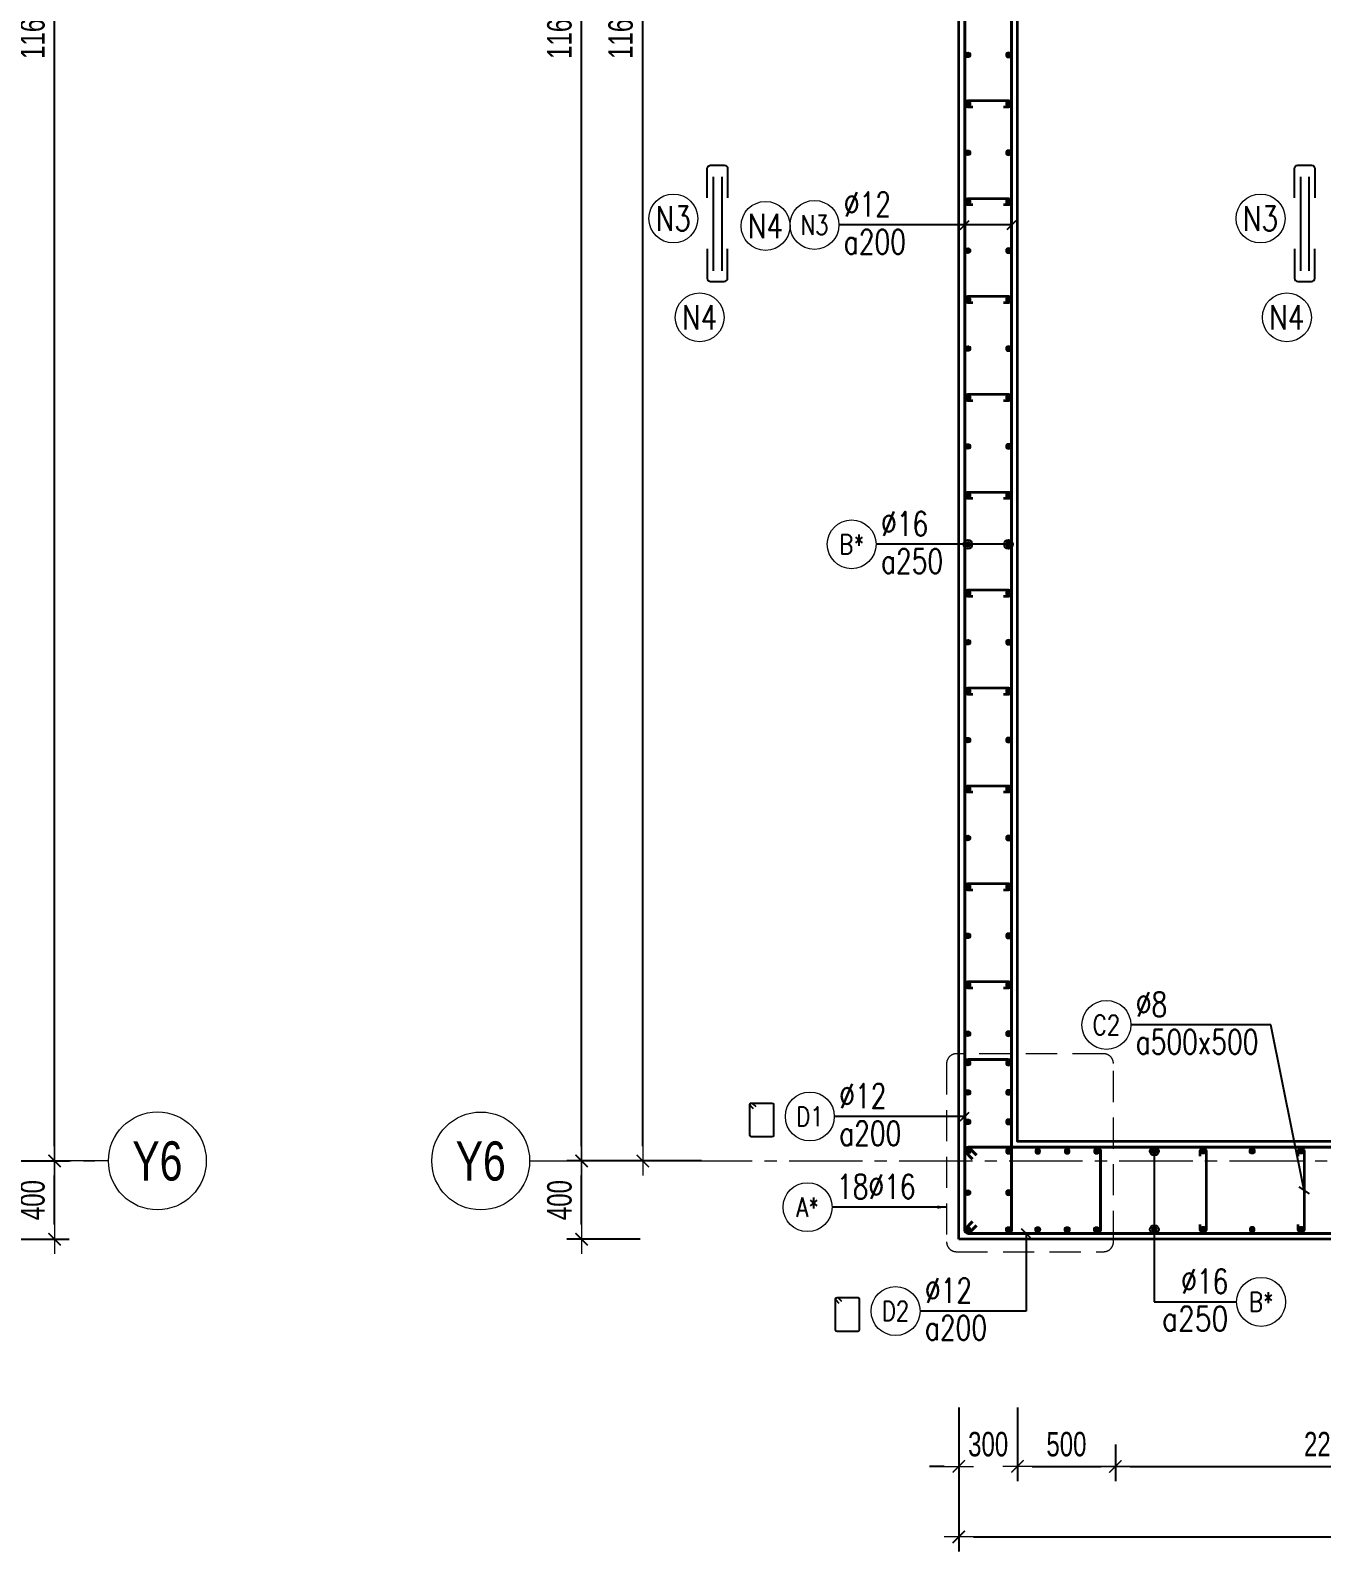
# Model space of a CAD drawing. Header units: millimetres. Extents: x 931337 to 1117500, y 19732 to 157199.
# Drawn here: x 1053417 to 1060013, y 135637 to 143408 of the extents above; entities that cross this region are included whole.
import ezdxf
from ezdxf.enums import TextEntityAlignment as Align

# ---------------------------------------------------------------- set-up
doc = ezdxf.new("R2010")
doc.units = ezdxf.units.MM
doc.header["$MEASUREMENT"] = 0
for name, pattern in [('HIDDEN', [9.525, 6.35, -3.175]), ('HIDDEN2', [4.7625, 3.175, -1.5875]), ('OF_Grid_1$0$CENTER2', [1.125, 0.75, -0.125, 0.125, -0.125])]:
    doc.linetypes.add(name, pattern=pattern)
doc.layers.get('0').update_dxf_attribs({"lineweight": 20})
doc.layers.get('Defpoints').update_dxf_attribs({"color": 151, "lineweight": 9})
doc.layers.add('Hidden', color=9, linetype='HIDDEN')
doc.layers.add('Ligature', color=1, linetype='Continuous')
for name, color, linetype, lineweight in [('KC-LEADER', 153, 'Continuous', 18), ('KC-THEP', 6, 'Continuous', 40), ('NDC_S_DIM', 1, 'Continuous', 15), ('NDC_S_HIDDEN', 8, 'HIDDEN2', 13), ('NDC_S_LEADER', 1, 'Continuous', 15), ('NDC_S_REBAR', 4, 'Continuous', 35), ('NDC_S_STIRRUP', 4, 'Continuous', 40), ('NDC_S_VN TEXT', 7, 'Continuous', 20), ('NDC_S_WALL', 6, 'Continuous', 35), ('OF_Grid_1$0$NDC_S_AXIS', 5, 'OF_Grid_1$0$CENTER2', 13), ('OF_Grid_1$0$NDC_S_SYMBOL', 1, 'Continuous', 15), ('OF_Grid_1$0$NDC_S_TEXT SYMBOL', 7, 'Continuous', 20)]:
    doc.layers.add(name, color=color, linetype=linetype, lineweight=lineweight)
doc.styles.add('NDC_ARIAL', font='arial.ttf', dxfattribs={"width": 0.85})
doc.styles.add('NDC_DIM', font='', dxfattribs={"width": 0.75})
doc.styles.add('NDC_EN TXT', font='romans.shx', dxfattribs={"width": 0.8})
doc.styles.add('OF_Grid_1$0$NDC_ANNO', font='', dxfattribs={"width": 0.8})
doc.styles.get('NDC_DIM').set_extended_font_data('Dotum')
doc.styles.get('OF_Grid_1$0$NDC_ANNO').set_extended_font_data('Dotum')
doc.dimstyles.new('NDC_1-50', dxfattribs={"dimscale": 50, "dimtxt": 2.5, "dimasz": 1, "dimexe": 1.5, "dimexo": 0, "dimgap": 0.8, "dimtad": 1, "dimdec": 0, "dimdsep": 46, "dimtxsty": 'NDC_ARIAL', "dimblk": 'DIMMARK', "dimcen": 49999.938995, "dimdle": 1.5, "dimclrd": 1, "dimclre": 1, "dimclrt": 3, "dimadec": 0, "dimazin": 0, "dimtfac": 1, "dimtdec": 0, "dimtix": 1, "dimtmove": 2, "dimatfit": 3, "dimfxl": 1, "dimarcsym": 0})
doc.dimstyles.new('NDC_dim_30', dxfattribs={"dimscale": 30, "dimtxt": 2.5, "dimasz": 1.5, "dimexe": 1.5, "dimexo": 2.5, "dimgap": 1, "dimtad": 1, "dimdec": 0, "dimzin": 0, "dimdsep": 46, "dimtxsty": 'NDC_DIM', "dimblk": 'DIMMARK', "dimcen": 0.09, "dimdle": 1.2, "dimclrd": 1, "dimclre": 1, "dimclrt": 3, "dimadec": 0, "dimazin": 0, "dimtfac": 1, "dimtdec": 0, "dimtix": 1, "dimtofl": 0, "dimtmove": 0, "dimatfit": 3, "dimfxl": 6, "dimfxlon": 1, "dimtolj": 1, "dimtzin": 0, "dimarcsym": 0})
doc.dimstyles.new('NDC_dim_50', dxfattribs={"dimscale": 50, "dimtxt": 2.5, "dimasz": 1.5, "dimexe": 1.5, "dimexo": 2.5, "dimgap": 1, "dimtad": 1, "dimdec": 0, "dimzin": 0, "dimdsep": 46, "dimtxsty": 'NDC_DIM', "dimblk": 'DIMMARK', "dimcen": 0.09, "dimdle": 1.2, "dimclrd": 1, "dimclre": 1, "dimclrt": 3, "dimadec": 0, "dimazin": 0, "dimtfac": 1, "dimtdec": 0, "dimtix": 1, "dimtofl": 0, "dimtmove": 0, "dimatfit": 3, "dimfxl": 6, "dimfxlon": 1, "dimtolj": 1, "dimtzin": 0, "dimarcsym": 0})

# ---------------------------------------------------------------- blocks, each defined once
blk = doc.blocks.new('THEP')
at = {"layer": 'KC-LEADER', "color": 6}
blk.add_circle((0, 0), 14, dxfattribs=at)
at = {"layer": 'KC-THEP'}
for p, q in [((-14, 0), (14, 0)), ((9.9, 9.9), (-9.9, -9.9)), ((-9.9, 9.9), (9.9, -9.9)), ((0, 14), (0, -14))]:
    blk.add_line(p, q, dxfattribs=at)
blk = doc.blocks.new('*U89')
at = {"layer": 'KC-THEP', "rotation": 99.6685644363809}
blk.add_blockref('THEP', (-50, 223.5), dxfattribs=at)
at = {"layer": 'KC-THEP', "xscale": -1, "rotation": 80.33143556361907}
blk.add_blockref('THEP', (-50, 16.5), dxfattribs=at)
blk = doc.blocks.new('*U90')
at = {"layer": 'NDC_S_HIDDEN', "color": 0, "linetype": 'ByBlock', "lineweight": -2, "transparency": 16777216, "rotation": 90}
for p in [(-151449.4, 67919.4), (-151449.4, 67669.4), (-151449.4, 67419.4), (-151449.4, 67169.4), (-151449.4, 66919.4), (-151449.4, 66669.4), (-151449.4, 66419.4), (-151449.4, 66169.4), (-151449.4, 65919.4), (-151449.4, 65669.4), (-151449.4, 65419.4), (-151449.4, 65169.4), (-151449.4, 64919.4), (-151449.4, 64669.4), (-151449.4, 64419.4), (-151449.4, 64169.4), (-151449.4, 63919.4), (-151449.4, 63669.4), (-151449.4, 63419.4), (-151449.4, 63169.4), (-151449.4, 62919.4)]:
    blk.add_blockref('*U89', p, dxfattribs=at)
blk = doc.blocks.new('DIMMARK')
at = {"layer": 'NDC_S_DIM', "color": 1}
blk.add_line((-1.5, 0), (1, 0), dxfattribs=at)
at = {"layer": 'NDC_S_DIM', "color": 2, "const_width": 0.1}
blk.add_lwpolyline([(-0.42, -0.42), (0.42, 0.42)], dxfattribs=at)
blk = doc.blocks.new('*U13')
blk.add_circle((-2.5, 0), 2.5)
at = {"layer": 'NDC_S_VN TEXT', "color": 3, "style": 'NDC_EN TXT', "width": 0.75}
blk.add_attdef('DK1', (0.5, 0.85), '', height=2.5, dxfattribs=at)
at = {"layer": 'NDC_S_VN TEXT', "color": 7, "style": 'NDC_EN TXT', "width": 0.8}
blk.add_attdef('SH2', text='', height=2, dxfattribs=at).set_placement((-2.5, 0), align=Align.MIDDLE)
blk = doc.blocks.new('*U11')
blk.add_circle((-2.5, 0), 2.5)
at = {"layer": 'NDC_S_VN TEXT', "color": 3, "style": 'NDC_EN TXT', "width": 0.75}
for tag, p in [('DK1', (0.5, 0.85)), ('KC1', (0.5, -2.97))]:
    blk.add_attdef(tag, p, '', height=2.5, dxfattribs=at)
at = {"layer": 'NDC_S_VN TEXT', "color": 7, "style": 'NDC_EN TXT', "width": 0.8}
blk.add_attdef('SH2', text='', height=2, dxfattribs=at).set_placement((-2.5, 0), align=Align.MIDDLE)
blk = doc.blocks.new('*U10')
blk.add_circle((2.5, 0), 2.5)
at = {"layer": 'NDC_S_VN TEXT', "color": 3, "style": 'NDC_EN TXT'}
for tag, width, p in [('DK2', 0.75, (-0.85, 0.85)), ('KC2', 0.8, (-0.85, -2.97))]:
    blk.add_attdef(tag, text='', height=2.5, dxfattribs=dict(at, width=width)).set_placement(p, align=Align.RIGHT)
at = {"layer": 'NDC_S_VN TEXT', "color": 7, "style": 'NDC_EN TXT', "width": 0.8}
blk.add_attdef('SH3', text='', height=2, dxfattribs=at).set_placement((2.5, 0), align=Align.MIDDLE)
blk = doc.blocks.new('*U12')
blk.add_circle((-2.5, 0), 2.5)
at = {"layer": 'NDC_S_VN TEXT', "color": 3, "style": 'NDC_EN TXT', "width": 0.75}
for tag, p in [('DK1', (0.5, 0.85)), ('KC1', (0.5, -2.97))]:
    blk.add_attdef(tag, p, '', height=2.5, dxfattribs=at)
at = {"layer": 'NDC_S_VN TEXT', "color": 7, "style": 'NDC_EN TXT', "width": 0.8}
blk.add_attdef('SH2', text='', height=2, dxfattribs=at).set_placement((-2.5, 0), align=Align.MIDDLE)
blk = doc.blocks.new('A$C7BC65A55')
at = {"layer": 'Ligature'}
for p, q in [((-15.2, 372, 0), (-15.2, 38.5, 0)), ((15.2, 372, 0), (15.2, 38.5, 0))]:
    blk.add_line(p, q, dxfattribs=at)
for points in [[(-36.2, 296.5), (-36.2, 400.9, -0.414214), (-24, 413.1), (24, 413.1, -0.414214), (36.2, 400.9), (36.2, 296.5)], [(-36.2, 116.5), (-36.2, 12.2, 0.414214), (-24, 0), (24, 0, 0.414214), (36.2, 12.2), (36.2, 116.5)]]:
    blk.add_lwpolyline(points, format="xyb", dxfattribs=at)
blk = doc.blocks.new('*D484')
at = {"layer": 'Defpoints', "color": 0, "transparency": 16777216}
for p in [(1058459.6, 137732.7), (1058159.6, 137232.7), (1058459.6, 136072.7)]:
    blk.add_point(p, dxfattribs=at)
at = {"layer": 'NDC_S_DIM', "color": 1, "lineweight": -2, "transparency": 16777216}
for p, q in [((1058159.6, 136372.7), (1058159.6, 135997.7)), ((1058459.6, 136372.7), (1058459.6, 135997.7)), ((1058084.6, 136072.7), (1058009.6, 136072.7)), ((1058534.6, 136072.7), (1058609.6, 136072.7))]:
    blk.add_line(p, q, dxfattribs=at)
at = {"layer": 'NDC_S_DIM', "color": 1, "lineweight": -2, "transparency": 16777216, "xscale": 75, "yscale": 75, "zscale": 75}
blk.add_blockref('DIMMARK', (1058159.6, 136072.7), dxfattribs=at)
at = {"layer": 'NDC_S_DIM', "color": 1, "lineweight": -2, "transparency": 16777216, "xscale": 75, "yscale": 75, "zscale": 75, "rotation": 180}
blk.add_blockref('DIMMARK', (1058459.6, 136072.7), dxfattribs=at)
at = {"layer": 'NDC_S_DIM', "color": 3, "transparency": 16777216, "insert": (1058309.6, 136185.3), "char_height": 125, "attachment_point": 5, "style": 'NDC_DIM'}
blk.add_mtext('\\A1;300', dxfattribs=at)
blk = doc.blocks.new('*D485')
at = {"layer": 'Defpoints', "color": 0, "transparency": 16777216}
for p in [(1058459.6, 137732.7), (1058959.4, 136309.5), (1058959.4, 136072.7)]:
    blk.add_point(p, dxfattribs=at)
at = {"layer": 'NDC_S_DIM', "color": 1, "lineweight": -2, "transparency": 16777216}
for p, q in [((1058459.6, 136372.7), (1058459.6, 135997.7)), ((1058959.4, 136184.5), (1058959.4, 135997.7)), ((1058534.6, 136072.7), (1058884.4, 136072.7))]:
    blk.add_line(p, q, dxfattribs=at)
at = {"layer": 'NDC_S_DIM', "color": 1, "lineweight": -2, "transparency": 16777216, "xscale": 75, "yscale": 75, "zscale": 75, "rotation": 180}
blk.add_blockref('DIMMARK', (1058459.6, 136072.7), dxfattribs=at)
at = {"layer": 'NDC_S_DIM', "color": 1, "lineweight": -2, "transparency": 16777216, "xscale": 75, "yscale": 75, "zscale": 75}
blk.add_blockref('DIMMARK', (1058959.4, 136072.7), dxfattribs=at)
at = {"layer": 'NDC_S_DIM', "color": 3, "transparency": 16777216, "insert": (1058709.5, 136185.3), "char_height": 125, "attachment_point": 5, "style": 'NDC_DIM'}
blk.add_mtext('\\A1;500', dxfattribs=at)
blk = doc.blocks.new('*D486')
at = {"layer": 'Defpoints', "color": 0, "transparency": 16777216}
for p in [(1061159.6, 137732.7), (1058959.4, 136309.5), (1061159.6, 136072.7)]:
    blk.add_point(p, dxfattribs=at)
at = {"layer": 'NDC_S_DIM', "color": 1, "lineweight": -2, "transparency": 16777216}
for p, q in [((1061159.6, 136372.7), (1061159.6, 135997.7)), ((1058959.4, 136184.5), (1058959.4, 135997.7)), ((1059034.4, 136072.7), (1061084.6, 136072.7))]:
    blk.add_line(p, q, dxfattribs=at)
at = {"layer": 'NDC_S_DIM', "color": 1, "lineweight": -2, "transparency": 16777216, "xscale": 75, "yscale": 75, "zscale": 75, "rotation": 180}
blk.add_blockref('DIMMARK', (1058959.4, 136072.7), dxfattribs=at)
at = {"layer": 'NDC_S_DIM', "color": 1, "lineweight": -2, "transparency": 16777216, "xscale": 75, "yscale": 75, "zscale": 75}
blk.add_blockref('DIMMARK', (1061159.6, 136072.7), dxfattribs=at)
at = {"layer": 'NDC_S_DIM', "color": 3, "transparency": 16777216, "insert": (1060059.5, 136185.3), "char_height": 125, "attachment_point": 5, "style": 'NDC_DIM'}
blk.add_mtext('\\A1;2200', dxfattribs=at)
blk = doc.blocks.new('*D491')
at = {"layer": 'Defpoints', "color": 0, "transparency": 16777216}
for p in [(1058159.6, 137232.7), (1064459.6, 137232.7), (1064459.6, 135712.4)]:
    blk.add_point(p, dxfattribs=at)
at = {"layer": 'NDC_S_DIM', "color": 1, "lineweight": -2, "transparency": 16777216}
for p, q in [((1058159.6, 136012.4), (1058159.6, 135637.4)), ((1064459.6, 136012.4), (1064459.6, 135637.4)), ((1058234.6, 135712.4), (1064384.6, 135712.4))]:
    blk.add_line(p, q, dxfattribs=at)
at = {"layer": 'NDC_S_DIM', "color": 1, "lineweight": -2, "transparency": 16777216, "xscale": 75, "yscale": 75, "zscale": 75, "rotation": 180}
blk.add_blockref('DIMMARK', (1058159.6, 135712.4), dxfattribs=at)
at = {"layer": 'NDC_S_DIM', "color": 1, "lineweight": -2, "transparency": 16777216, "xscale": 75, "yscale": 75, "zscale": 75}
blk.add_blockref('DIMMARK', (1064459.6, 135712.4), dxfattribs=at)
at = {"layer": 'NDC_S_DIM', "color": 3, "transparency": 16777216, "insert": (1061309.6, 135825), "char_height": 125, "attachment_point": 5, "style": 'NDC_DIM'}
blk.add_mtext('\\A1;6300', dxfattribs=at)
blk = doc.blocks.new('*D500')
at = {"layer": 'Defpoints', "color": 0, "transparency": 16777216}
for p in [(1056545, 149232.7), (1058788.9, 149232.7), (1058898.3, 137632.7)]:
    blk.add_point(p, dxfattribs=at)
at = {"layer": 'NDC_S_DIM', "color": 1, "lineweight": -2, "transparency": 16777216}
for p, q in [((1056845, 149232.7), (1056470, 149232.7)), ((1056545, 137707.7), (1056545, 149157.7)), ((1056845, 137632.7), (1056470, 137632.7))]:
    blk.add_line(p, q, dxfattribs=at)
at = {"layer": 'NDC_S_DIM', "color": 1, "lineweight": -2, "transparency": 16777216, "xscale": 75, "yscale": 75, "zscale": 75}
for p, rotation in [((1056545, 149232.7), 90), ((1056545, 137632.7), 270)]:
    blk.add_blockref('DIMMARK', p, dxfattribs=dict(at, rotation=rotation))
at = {"layer": 'NDC_S_DIM', "color": 3, "transparency": 16777216, "insert": (1056432.5, 143432.7), "char_height": 125, "attachment_point": 5, "rotation": 90, "style": 'NDC_DIM'}
blk.add_mtext('\\A1;11600', dxfattribs=at)
blk = doc.blocks.new('*U86')
at = {"layer": 'OF_Grid_1$0$NDC_S_SYMBOL'}
blk.add_line((5, 0), (9, 0), dxfattribs=at)
blk.add_circle((0, 0), 5, dxfattribs=at)
at = {"layer": 'OF_Grid_1$0$NDC_S_TEXT SYMBOL', "color": 7, "style": 'OF_Grid_1$0$NDC_ANNO', "width": 0.8}
blk.add_attdef('GRID', text='', height=4, rotation=270, dxfattribs=at).set_placement((0, 0), align=Align.MIDDLE)
blk = doc.blocks.new('*D501')
at = {"layer": 'Defpoints', "color": 0, "ltscale": 200, "transparency": 16777216}
for p in [(1056232.5, 137632.9), (1058273.6, 137632.9), (1058241.9, 137232.7)]:
    blk.add_point(p, dxfattribs=at)
at = {"layer": 'NDC_S_DIM', "color": 1, "lineweight": -2, "ltscale": 200, "transparency": 16777216}
for p, q in [((1056532.5, 137632.9), (1056157.5, 137632.9)), ((1056232.5, 137307.7), (1056232.5, 137557.9)), ((1056532.5, 137232.7), (1056157.5, 137232.7))]:
    blk.add_line(p, q, dxfattribs=at)
at = {"layer": 'NDC_S_DIM', "color": 1, "lineweight": -2, "ltscale": 200, "transparency": 16777216, "xscale": 75, "yscale": 75, "zscale": 75}
for p, rotation in [((1056232.5, 137632.9), 90), ((1056232.5, 137232.7), 270)]:
    blk.add_blockref('DIMMARK', p, dxfattribs=dict(at, rotation=rotation))
at = {"layer": 'NDC_S_DIM', "color": 3, "ltscale": 200, "transparency": 16777216, "insert": (1056119.9, 137432.8), "char_height": 125, "attachment_point": 5, "rotation": 90, "style": 'NDC_DIM'}
blk.add_mtext('\\A1;400', dxfattribs=at)
blk = doc.blocks.new('*D502')
at = {"layer": 'Defpoints', "color": 0, "ltscale": 200, "transparency": 16777216}
for p in [(1056232.5, 149232.7), (1058273.5, 149232.7), (1058273.6, 137632.9)]:
    blk.add_point(p, dxfattribs=at)
at = {"layer": 'NDC_S_DIM', "color": 1, "lineweight": -2, "ltscale": 200, "transparency": 16777216}
for p, q in [((1056532.5, 149232.7), (1056157.5, 149232.7)), ((1056232.5, 137707.9), (1056232.5, 149157.7)), ((1056532.5, 137632.9), (1056157.5, 137632.9))]:
    blk.add_line(p, q, dxfattribs=at)
at = {"layer": 'NDC_S_DIM', "color": 1, "lineweight": -2, "ltscale": 200, "transparency": 16777216, "xscale": 75, "yscale": 75, "zscale": 75}
for p, rotation in [((1056232.5, 149232.7), 90), ((1056232.5, 137632.9), 270)]:
    blk.add_blockref('DIMMARK', p, dxfattribs=dict(at, rotation=rotation))
at = {"layer": 'NDC_S_DIM', "color": 3, "ltscale": 200, "transparency": 16777216, "insert": (1056119.9, 143432.8), "char_height": 125, "attachment_point": 5, "rotation": 90, "style": 'NDC_DIM'}
blk.add_mtext('\\A1;11600', dxfattribs=at)
blk = doc.blocks.new('*D863')
at = {"layer": 'Defpoints', "color": 0, "ltscale": 200, "transparency": 16777216}
for p in [(1051903, 137632.9), (1053540.3, 137632.9), (1051934.7, 137232.7)]:
    blk.add_point(p, dxfattribs=at)
at = {"layer": 'NDC_S_DIM', "color": 1, "lineweight": -2, "ltscale": 200, "transparency": 16777216}
for p, q in [((1053240.3, 137632.9), (1053615.3, 137632.9)), ((1053540.3, 137307.7), (1053540.3, 137557.9)), ((1053240.3, 137232.7), (1053615.3, 137232.7))]:
    blk.add_line(p, q, dxfattribs=at)
at = {"layer": 'NDC_S_DIM', "color": 1, "lineweight": -2, "ltscale": 200, "transparency": 16777216, "xscale": 75, "yscale": 75, "zscale": 75}
for p, rotation in [((1053540.3, 137632.9), 90), ((1053540.3, 137232.7), 270)]:
    blk.add_blockref('DIMMARK', p, dxfattribs=dict(at, rotation=rotation))
at = {"layer": 'NDC_S_DIM', "color": 3, "ltscale": 200, "transparency": 16777216, "insert": (1053427.7, 137432.8), "char_height": 125, "attachment_point": 5, "rotation": 90, "style": 'NDC_DIM'}
blk.add_mtext('\\A1;400', dxfattribs=at)
blk = doc.blocks.new('*D864')
at = {"layer": 'Defpoints', "color": 0, "ltscale": 200, "transparency": 16777216}
for p in [(1051903.1, 149232.7), (1053540.3, 149232.7), (1051903, 137632.9)]:
    blk.add_point(p, dxfattribs=at)
at = {"layer": 'NDC_S_DIM', "color": 1, "lineweight": -2, "ltscale": 200, "transparency": 16777216}
for p, q in [((1053240.3, 149232.7), (1053615.3, 149232.7)), ((1053540.3, 137707.9), (1053540.3, 149157.7)), ((1053240.3, 137632.9), (1053615.3, 137632.9))]:
    blk.add_line(p, q, dxfattribs=at)
at = {"layer": 'NDC_S_DIM', "color": 1, "lineweight": -2, "ltscale": 200, "transparency": 16777216, "xscale": 75, "yscale": 75, "zscale": 75}
for p, rotation in [((1053540.3, 149232.7), 90), ((1053540.3, 137632.9), 270)]:
    blk.add_blockref('DIMMARK', p, dxfattribs=dict(at, rotation=rotation))
at = {"layer": 'NDC_S_DIM', "color": 3, "ltscale": 200, "transparency": 16777216, "insert": (1053427.7, 143432.8), "char_height": 125, "attachment_point": 5, "rotation": 90, "style": 'NDC_DIM'}
blk.add_mtext('\\A1;11600', dxfattribs=at)
blk = doc.blocks.new('*U88')
at = {"layer": 'OF_Grid_1$0$NDC_S_SYMBOL'}
blk.add_line((-5, 0), (-9, 0), dxfattribs=at)
blk.add_circle((0, 0), 5, dxfattribs=at)
at = {"layer": 'OF_Grid_1$0$NDC_S_TEXT SYMBOL', "color": 7, "style": 'OF_Grid_1$0$NDC_ANNO', "width": 0.8}
blk.add_attdef('GRID', text='', height=4, rotation=90, dxfattribs=at).set_placement((0, 0), align=Align.MIDDLE)

msp = doc.modelspace()

# ---------------------------------------------------------------- linework, layer by layer
for centre in [(1056701.33, 142447.037), (1057172.299, 142408.877), (1059701.33, 142447.037), (1056835.778, 141942.034), (1059835.778, 141942.034)]:
    msp.add_circle(centre, 125)
at = {"layer": 'Ligature'}
for points in [[(1057110.769, 137898.724), (1057094.803, 137914.69, -0.66817864), (1057100.576, 137928.628), (1057205.205, 137928.628, -0.41421356), (1057213.37, 137920.463), (1057213.37, 137763.356, -0.41421356), (1057205.205, 137755.191), (1057100.576, 137755.191, -0.41421356), (1057092.411, 137763.356), (1057092.411, 137920.463, -0.66817864), (1057106.35, 137926.237), (1057122.315, 137910.271)], [(1057548.581, 136905.123), (1057532.615, 136921.089, -0.66817864), (1057538.388, 136935.027), (1057643.017, 136935.027, -0.41421356), (1057651.182, 136926.862), (1057651.182, 136769.754, -0.41421356), (1057643.017, 136761.589), (1057538.388, 136761.589, -0.41421356), (1057530.223, 136769.754), (1057530.223, 136926.862, -0.66817864), (1057544.162, 136932.635), (1057560.128, 136916.669)]]:
    msp.add_lwpolyline(points, format="xyb", dxfattribs=at)
at = {"layer": 'NDC_S_HIDDEN', "ltscale": 50}
msp.add_lwpolyline([(1058147.26, 137169.284), (1058899.47, 137169.284, 0.41421356), (1058949.47, 137219.284), (1058949.47, 138130.228, 0.41421356), (1058899.47, 138180.228), (1058147.26, 138180.228, 0.41421356), (1058097.26, 138130.228), (1058097.26, 137219.284, 0.41421356)], format="xyb", close=True, dxfattribs=at)
at = {"layer": 'NDC_S_REBAR'}
for points in [[(1058388.142, 143017.684), (1058413.142, 143017.684, 1), (1058413.142, 143047.684), (1058206.118, 143047.684, 1), (1058206.118, 143017.684), (1058231.118, 143017.684)], [(1058388.142, 142517.684), (1058413.142, 142517.684, 1), (1058413.142, 142547.684), (1058206.118, 142547.684, 1), (1058206.118, 142517.684), (1058231.118, 142517.684)], [(1058388.142, 142017.684), (1058413.142, 142017.684, 1), (1058413.142, 142047.684), (1058206.118, 142047.684, 1), (1058206.118, 142017.684), (1058231.118, 142017.684)], [(1058388.142, 141517.684), (1058413.142, 141517.684, 1), (1058413.142, 141547.684), (1058206.118, 141547.684, 1), (1058206.118, 141517.684), (1058231.118, 141517.684)], [(1058388.142, 141017.684), (1058413.142, 141017.684, 1), (1058413.142, 141047.684), (1058206.118, 141047.684, 1), (1058206.118, 141017.684), (1058231.118, 141017.684)], [(1058388.142, 140517.684), (1058413.142, 140517.684, 1), (1058413.142, 140547.684), (1058206.118, 140547.684, 1), (1058206.118, 140517.684), (1058231.118, 140517.684)], [(1058388.142, 140017.684), (1058413.142, 140017.684, 1), (1058413.142, 140047.684), (1058206.118, 140047.684, 1), (1058206.118, 140017.684), (1058231.118, 140017.684)], [(1058388.142, 139517.684), (1058413.142, 139517.684, 1), (1058413.142, 139547.684), (1058206.118, 139547.684, 1), (1058206.118, 139517.684), (1058231.118, 139517.684)], [(1058388.142, 139017.684), (1058413.142, 139017.684, 1), (1058413.142, 139047.684), (1058206.118, 139047.684, 1), (1058206.118, 139017.684), (1058231.118, 139017.684)], [(1058388.142, 138517.684), (1058413.142, 138517.684, 1), (1058413.142, 138547.684), (1058206.118, 138547.684, 1), (1058206.118, 138517.684), (1058231.118, 138517.684)], [(1059393.427, 137657.684), (1059393.427, 137682.684, -1), (1059423.427, 137682.684), (1059423.427, 137282.684, -1), (1059393.427, 137282.684), (1059393.427, 137307.684)], [(1059893.427, 137657.684), (1059893.427, 137682.684, -1), (1059923.427, 137682.684), (1059923.427, 137282.684, -1), (1059893.427, 137282.684), (1059893.427, 137307.684)]]:
    msp.add_lwpolyline(points, format="xyb", dxfattribs=at)
at = {"layer": 'NDC_S_STIRRUP'}
for points in [[(1058229.63, 137322.684), (1058189.63, 137282.684, 0.41421356), (1058209.63, 137262.684), (1058409.63, 137262.684, 0.41421356), (1058429.63, 137282.684), (1058429.63, 149582.684, 0.41421356), (1058409.63, 149602.684), (1058209.63, 149602.684, 0.41421356), (1058189.63, 149582.684), (1058189.63, 137282.684, 0.41421356), (1058209.63, 137262.684), (1058249.63, 137302.684)], [(1058229.63, 137322.684), (1058189.63, 137282.684, 0.41421356), (1058209.63, 137262.684), (1058409.63, 137262.684, 0.41421356), (1058429.63, 137282.684), (1058429.63, 138131.295, 0.41421356), (1058409.63, 138151.295), (1058209.63, 138151.295, 0.41421356), (1058189.63, 138131.295), (1058189.63, 137282.684, 0.41421356), (1058209.63, 137262.684), (1058249.63, 137302.684)], [(1064369.63, 137662.684), (1064409.63, 137702.684, -0.41421356), (1064429.63, 137682.684), (1064429.63, 137282.684, -0.41421356), (1064409.63, 137262.684), (1058209.63, 137262.684, -0.41421356), (1058189.63, 137282.684), (1058189.63, 137682.684, -0.41421356), (1058209.63, 137702.684), (1064409.63, 137702.684, -0.41421356), (1064429.63, 137682.684), (1064389.63, 137642.684)], [(1058249.63, 137662.684), (1058209.63, 137702.684, 0.41421356), (1058189.63, 137682.684), (1058189.63, 137282.684, 0.41421356), (1058209.63, 137262.684), (1058863.142, 137262.684, 0.41421356), (1058883.142, 137282.684), (1058883.142, 137682.684, 0.41421356), (1058863.142, 137702.684), (1058209.63, 137702.684, 0.41421356), (1058189.63, 137682.684), (1058229.63, 137642.684)]]:
    msp.add_lwpolyline(points, format="xyb", dxfattribs=at)
at = {"layer": 'NDC_S_WALL'}
for points in [[(1058159.63, 137232.684), (1058159.63, 149632.684), (1064459.63, 149632.684), (1064459.63, 137232.684)], [(1061159.63, 137732.684), (1058459.63, 137732.684), (1058459.63, 149132.684), (1061159.63, 149132.684)]]:
    msp.add_lwpolyline(points, close=True, dxfattribs=at)
at = {"layer": 'OF_Grid_1$0$NDC_S_AXIS', "ltscale": 500}
for p, q in [((1035125.277, 137632.684), (1053745.865, 137632.684)), ((1056167.147, 137632.684), (1066188.535, 137632.684))]:
    msp.add_line(p, q, dxfattribs=at)

# ---------------------------------------------------------------- block references
at = {"layer": 'Hidden', "xscale": 1.44, "yscale": 1.44, "zscale": 1.44}
for p in [(1056926.41, 142124.756, 0.03), (1059926.41, 142124.756, 0.03)]:
    msp.add_blockref('A$C7BC65A55', p, dxfattribs=at)
at = {"layer": 'KC-THEP'}
for p, rotation in [((1058206.118, 138132.684), 189.6685644363809), ((1058206.118, 137982.684), 189.6685644363809), ((1058206.118, 137832.684), 189.6685644363809), ((1058206.118, 137682.684), 189.6685644363809), ((1059158.427, 137682.684), 189.6685644363809), ((1059408.427, 137682.684), 189.6685644363809), ((1059658.427, 137682.684), 189.6685644363809), ((1059908.427, 137682.684), 189.6685644363809), ((1058206.118, 137470.559), 189.6685644363809), ((1058413.142, 137282.684), 9.66856443638095), ((1058563.142, 137282.684), 9.66856443638095), ((1058713.142, 137282.684), 9.66856443638095), ((1058863.142, 137282.684), 9.66856443638095)]:
    msp.add_blockref('THEP', p, dxfattribs=dict(at, rotation=rotation))
at = {"layer": 'KC-THEP', "xscale": -1}
for p, rotation in [((1058413.142, 138132.684), 170.331435563619), ((1058413.142, 137982.684), 170.331435563619), ((1058413.142, 137832.684), 170.331435563619), ((1058413.142, 137682.684), 170.331435563619), ((1058563.142, 137682.684), 170.331435563619), ((1058713.142, 137682.684), 170.331435563619), ((1058863.142, 137682.684), 170.331435563619), ((1058413.142, 137470.559), 170.331435563619), ((1058206.118, 137282.684), 350.3314355636191), ((1059158.427, 137282.684), 350.3314355636191), ((1059408.427, 137282.684), 350.3314355636191), ((1059658.427, 137282.684), 350.3314355636191), ((1059908.427, 137282.684), 350.3314355636191)]:
    msp.add_blockref('THEP', p, dxfattribs=dict(at, rotation=rotation))
at = {"layer": 'NDC_S_HIDDEN', "xscale": -1}
msp.add_blockref('*U90', (906740.191, 75413.237), dxfattribs=at)
at = {"layer": 'NDC_S_VN TEXT', "xscale": 50, "yscale": 50, "zscale": 50}
for name, p, values in [('*U11', (1057547.242, 142414.045), {'SH2': 'N3', 'DK1': '%%C12', 'KC1': 'a200'}), ('*U11', (1057737.171, 140782.684), {'SH2': 'B*', 'DK1': '%%C16', 'KC1': 'a250'}), ('*U12', (1059038.59, 138327.458), {'SH2': 'C2', 'DK1': '%%c8', 'KC1': 'a500x500'}), ('*U11', (1057523.693, 137859.725), {'SH2': 'D1', 'DK1': '%%C12', 'KC1': 'a200'}), ('*U13', (1057511.889, 137396.834), {'SH2': 'A*', 'DK1': '18%%C16'}), ('*U10', (1059579.038, 136912.972), {'SH3': 'B*', 'DK2': '%%C16', 'KC2': 'a250'}), ('*U11', (1057961.505, 136866.124), {'SH2': 'D2', 'DK1': '%%C12', 'KC1': 'a200'})]:
    msp.add_blockref(name, p, dxfattribs=at).add_auto_attribs(values)
at = {"layer": 'OF_Grid_1$0$NDC_S_AXIS'}
ref = msp.add_blockref('*U88', (1054065.305, 137632.938), dxfattribs=dict(at, xscale=50, yscale=50, zscale=50))
ref.add_attrib('GRID', 'Y6', dxfattribs={"layer": 'OF_Grid_1$0$NDC_S_TEXT SYMBOL', "color": 7, "height": 200, "style": 'OF_Grid_1$0$NDC_ANNO', "width": 0.8}).set_placement((1054065.305, 137632.938), align=Align.MIDDLE)
ref = msp.add_blockref('*U86', (1055717.147, 137632.684), dxfattribs=dict(at, xscale=50, yscale=50, zscale=50))
ref.add_attrib('GRID', 'Y6', dxfattribs={"layer": 'OF_Grid_1$0$NDC_S_TEXT SYMBOL', "color": 7, "height": 200, "style": 'OF_Grid_1$0$NDC_ANNO', "width": 0.8}).set_placement((1055717.147, 137632.684), align=Align.MIDDLE)

# ---------------------------------------------------------------- texts
at = {"layer": 'NDC_S_VN TEXT', "color": 7, "style": 'NDC_EN TXT', "width": 0.8}
for tag, p in [('N3', (1056701.33, 142447.037)), ('N3', (1059701.33, 142447.037)), ('N4', (1057172.299, 142408.877)), ('N4', (1056835.778, 141942.034)), ('N4', (1059835.778, 141942.034))]:
    msp.add_attdef(tag, text='3', height=125, dxfattribs=at).set_placement(p, align=Align.MIDDLE)

# ---------------------------------------------------------------- dimensions: what is measured, and where the dimension line sits
at = {"layer": 'NDC_S_DIM', "ltscale": 200}
for base, p1, p2, picture, middle in [((1053540.305, 149232.684), (1051902.975, 137632.938), (1051903.072, 149232.684), '*D864', (1053427.72, 143432.811)), ((1056232.45, 149232.684), (1058273.615, 137632.938), (1058273.517, 149232.684), '*D502', (1056119.865, 143432.811))]:
    dim = msp.add_linear_dim(base=base, p1=p1, p2=p2, angle=90, dimstyle='NDC_dim_50', override={"dimtmove": 1}, dxfattribs=at)
    dim.commit()
    dim.dimension.update_dxf_attribs({"geometry": picture, "text_midpoint": middle})
at = {"layer": 'NDC_S_DIM'}
dim = msp.add_linear_dim(base=(1056545.046, 149232.684), p1=(1058898.267, 137632.684), p2=(1058788.934, 149232.684), angle=90, dimstyle='NDC_dim_50', override={"dimtmove": 1}, dxfattribs=at)
dim.commit()
dim.dimension.update_dxf_attribs({"geometry": '*D500', "text_midpoint": (1056432.461, 143432.684)})
at = {"layer": 'NDC_S_DIM', "ltscale": 200}
for base, p1, p2, picture, middle in [((1053540.305, 137632.938), (1051934.668, 137232.684), (1051902.975, 137632.938), '*D863', (1053427.72, 137432.811)), ((1056232.45, 137632.938), (1058241.922, 137232.684), (1058273.615, 137632.938), '*D501', (1056119.865, 137432.811))]:
    dim = msp.add_linear_dim(base=base, p1=p1, p2=p2, angle=90, dimstyle='NDC_dim_50', dxfattribs=at)
    dim.commit()
    dim.dimension.update_dxf_attribs({"geometry": picture, "text_midpoint": middle})
at = {"layer": 'NDC_S_DIM'}
for base, p2, picture, middle in [((1058459.63, 136072.726), (1058459.63, 137732.684), '*D484', (1058309.63, 136185.311)), ((1064459.63, 135712.411), (1064459.63, 137232.684), '*D491', (1061309.63, 135824.996))]:
    dim = msp.add_linear_dim(base=base, p1=(1058159.63, 137232.684), p2=p2, dimstyle='NDC_dim_50', dxfattribs=at)
    dim.commit()
    dim.dimension.update_dxf_attribs({"geometry": picture, "text_midpoint": middle})
for base, p1, p2, picture, middle in [((1058959.424, 136072.726), (1058459.63, 137732.684), (1058959.424, 136309.508), '*D485', (1058709.527, 136185.311)), ((1061159.63, 136072.726), (1058959.424, 136309.508), (1061159.63, 137732.684), '*D486', (1060059.527, 136185.311))]:
    dim = msp.add_linear_dim(base=base, p1=p1, p2=p2, dimstyle='NDC_dim_50', override={"dimtmove": 1}, dxfattribs=at)
    dim.commit()
    dim.dimension.update_dxf_attribs({"geometry": picture, "text_midpoint": middle})

# ---------------------------------------------------------------- leaders
at = {"layer": 'NDC_S_LEADER'}
for points, override in [([(1058429.63, 142413.864), (1057547.242, 142413.864)], {"dimtad": 0, "dimldrblk": 'Oblique'}), ([(1058189.63, 142413.864), (1057547.242, 142413.864)], {"dimtad": 0, "dimldrblk": 'Oblique'}), ([(1058413.142, 140782.684), (1057737.171, 140782.684)], {"dimtad": 0, "dimldrblk": 'Origin'}), ([(1058206.118, 140782.684), (1057737.171, 140782.684)], {"dimtad": 0, "dimldrblk": 'Origin'}), ([(1059923.427, 137482.684), (1059753.908, 138327.458), (1059038.59, 138327.458)], {"dimtad": 0, "dimldrblk": 'Oblique'}), ([(1058189.63, 137859.725), (1057521.618, 137859.725)], {"dimtad": 0, "dimldrblk": 'Oblique'}), ([(1059158.427, 137682.684), (1059158.427, 136912.791), (1059579.038, 136912.791)], {"dimgap": 1, "dimtad": 0, "dimldrblk": 'Origin'}), ([(1059158.427, 137282.684), (1059158.427, 136912.791), (1059579.038, 136912.791)], {"dimgap": 1, "dimtad": 0, "dimldrblk": 'Origin'}), ([(1058503.097, 137262.684), (1058503.097, 136866.124), (1057961.505, 136866.124)], {"dimgap": 1, "dimtad": 0, "dimldrblk": 'Oblique'})]:
    msp.add_leader(points, dimstyle='NDC_dim_30', override=override, dxfattribs=at)
msp.add_leader([(1058100.018, 137396.834), (1057511.889, 137396.834)], dimstyle='NDC_1-50', dxfattribs=at)

doc.saveas('drawing.dxf')
